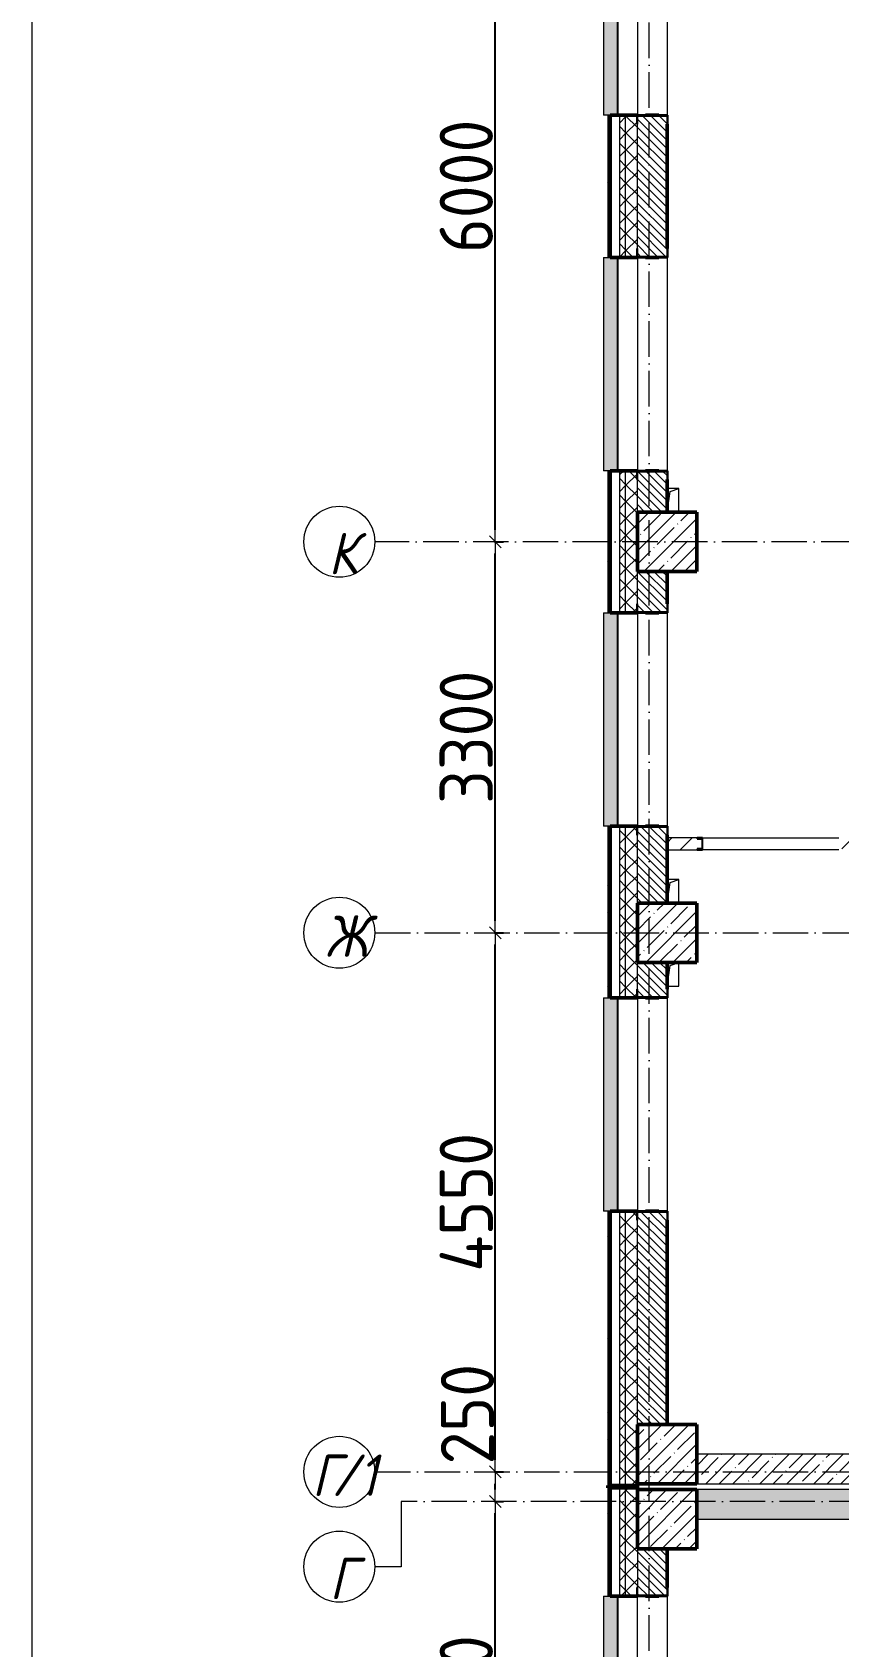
# Model space of a CAD drawing. Header units: millimetres. Extents: x -12989 to 629078, y -109036 to 555275.
# Drawn here: x 35697 to 42510, y 71869 to 85495 of the extents above; entities that cross this region are included whole.
import ezdxf

# ---------------------------------------------------------------- set-up
doc = ezdxf.new("R2010")
doc.units = ezdxf.units.MM
doc.linetypes.add('50_200_ШТРИХ_1Т_ш5_п1_п1_', pattern=[700, 500, -100, 0, -100])
for name, color, linetype, lineweight in [('A-____-____-DIMS', 7, 'Continuous', 9), ('A-GENM-____-MCUT', 7, 'Continuous', 25), ('A-GENM-____-OTLN', 7, 'Continuous', 9), ('A-GENM-____-OTLN-1', 7, 'Continuous', 25), ('A-GLAZ-____-OTLN', 7, 'Continuous', 9), ('A-WALL-____-MCUT-1', 7, 'Continuous', 9), ('A-WALL-____-MCUT-2', 7, 'Continuous', 50), ('A-WALL-____-MCUT-3', 7, 'Continuous', 9), ('A-WALL-____-OTLN', 7, 'Continuous', 9), ('A-WALL-____-PATT-1', 7, 'Continuous', 9), ('A-WALL-FNSH-MCUT-1', 7, 'Continuous', 9), ('I-WALL-____-OTLN', 7, 'Continuous', 9), ('S-COLS-____-MCUT', 7, 'Continuous', 50), ('S-COLS-____-OTLN', 7, 'Continuous', 9), ('S-GRID-____-IDEN', 7, 'Continuous', 9), ('S-GRID-____-OTLN', 7, 'Continuous', 9), ('S-GRID-____-OTLN-1', 7, '50_200_ШТРИХ_1Т_ш5_п1_п1_', 9)]:
    doc.layers.add(name, color=color, linetype=linetype, lineweight=lineweight)
doc.layers.add('A-GLAZ-____-OTLN-1', color=7, linetype='Continuous', lineweight=9, true_color=0xc0c0c0)
doc.styles.add('ISOCPEUR_I', font='isocpeui.ttf', dxfattribs={"width": 0.9, "height": 2.5})
doc.styles.add('СПДС', font='isocpeur.ttf', dxfattribs={"width": 0.9})
doc.dimstyles.new('Размера А3', dxfattribs={"dimtxt": 200, "dimasz": 100, "dimexe": 70, "dimexo": 100, "dimgap": 20, "dimtad": 1, "dimdec": 0, "dimrnd": 10, "dimzin": 0, "dimdsep": 46, "dimtxsty": 'СПДС', "dimblk": 'ARROWHEAD_6', "dimcen": 1, "dimclrd": 256, "dimclre": 256, "dimclrt": 256, "dimazin": 0, "dimtfac": 1, "dimtdec": 0, "dimtmove": 2, "dimatfit": 3, "dimfxl": 1, "dimtolj": 1, "dimtzin": 0, "dimarcsym": 0})
pattern_1 = [(135, (43259.71, 63713.66), (-35.35534, -35.35534), [])]
pattern_2 = [(45, (43259.71, 63713.66), (-70.71068, 70.71068), []), (135, (43259.71, 63713.66), (-70.71068, -70.71068), [])]
pattern_3 = [(45, (43259.71, 63713.66), (-114.0493, 114.0493), []), (45, (43373.76, 63713.66), (-114.0493, 114.0493), [201.612, -40.322, 3.353, -36.97])]
pattern_4 = [(45, (43259.71, 63713.66), (-85.5366, 85.5366), []), (45, (43316.74, 63713.66), (-85.5366, 85.5366), [])]

# ---------------------------------------------------------------- blocks, each defined once
blk = doc.blocks.new('BSC_Колонна _Прямоугольная - 500х500-V42-АР1_План отверстий 2 этажа в осях 1-64_А-ГГ')
at = {"layer": 'S-COLS-____-OTLN'}
h = blk.add_hatch(dxfattribs=at)
h.set_pattern_fill('FP_71', color=256, style=0, pattern_type=2)
h.set_pattern_definition([(45, (2200, -9781.04), (-114.0493, 114.0493), []), (45, (2314.05, -9781.04), (-114.0493, 114.0493), [201.612, -40.322, 3.353, -36.97])])
h.paths.add_polyline_path([(-250, -250), (250, -250), (250, 250), (-250, 250)], flags=0)
at = {"layer": 'S-COLS-____-MCUT'}
for p, q in [((250, 250), (-250, 250)), ((-250, 250), (-250, -250)), ((250, -250), (250, 250)), ((-250, -250), (250, -250))]:
    blk.add_line(p, q, dxfattribs=at)
blk = doc.blocks.new('BSC_Колонна _Прямоугольная - 500х500-V45-АР1_План отверстий 2 этажа в осях 1-64_А-ГГ')
at = {"layer": 'S-COLS-____-OTLN'}
h = blk.add_hatch(dxfattribs=at)
h.set_pattern_fill('FP_74', color=256, style=0, pattern_type=2)
h.set_pattern_definition([(45, (2200, -17481.04), (-114.0493, 114.0493), []), (45, (2314.05, -17481.04), (-114.0493, 114.0493), [201.612, -40.322, 3.353, -36.97])])
h.paths.add_polyline_path([(-250, -250), (250, -250), (250, 250), (-250, 250)], flags=0)
at = {"layer": 'S-COLS-____-MCUT'}
for p, q in [((250, 250), (-250, 250)), ((-250, 250), (-250, -250)), ((250, -250), (250, 250)), ((-250, -250), (250, -250))]:
    blk.add_line(p, q, dxfattribs=at)
blk = doc.blocks.new('BSC_Колонна _Прямоугольная - 500х500-V100-АР1_План отверстий 2 этажа в осях 1-64_А-ГГ')
at = {"layer": 'S-COLS-____-OTLN'}
h = blk.add_hatch(dxfattribs=at)
h.set_pattern_fill('FP_129', color=256, style=0, pattern_type=2)
h.set_pattern_definition([(45, (2200, -14181.04), (-114.0493, 114.0493), []), (45, (2314.05, -14181.04), (-114.0493, 114.0493), [201.612, -40.322, 3.353, -36.97])])
h.paths.add_polyline_path([(-250, -250), (250, -250), (250, 250), (-250, 250)], flags=0)
at = {"layer": 'S-COLS-____-MCUT'}
for p, q in [((250, 250), (-250, 250)), ((-250, 250), (-250, -250)), ((250, -250), (250, 250)), ((-250, -250), (250, -250))]:
    blk.add_line(p, q, dxfattribs=at)
blk = doc.blocks.new('BSC_Колонна _Прямоугольная - 500х500-V137-АР1_План отверстий 2 этажа в осях 1-64_А-ГГ')
at = {"layer": 'S-COLS-____-OTLN'}
h = blk.add_hatch(dxfattribs=at)
h.set_pattern_fill('FP_167', color=256, style=0, pattern_type=2)
h.set_pattern_definition([(45, (2200, -9231.04), (-114.0493, 114.0493), []), (45, (2314.05, -9231.04), (-114.0493, 114.0493), [201.612, -40.322, 3.353, -36.97])])
h.paths.add_polyline_path([(-250, -250), (250, -250), (250, 250), (-250, 250), (-250, 105)], flags=0)
at = {"layer": 'S-COLS-____-MCUT'}
for p, q in [((250, 250), (-250, 250)), ((-250, 250), (-250, -250)), ((250, -250), (250, 250)), ((-250, -250), (250, -250))]:
    blk.add_line(p, q, dxfattribs=at)
blk = doc.blocks.new('Фахверк_СКБ_Уголок - 250_2700-27497298-АР1_План отверстий 2 этажа в осях 1-64_А-ГГ')
at = {"layer": 'A-GENM-____-MCUT'}
for p, q in [((200, 181), (125, 181)), ((125, 181), (125, 106)), ((131, 106), (131, 175)), ((131, 175), (200, 175)), ((200, 175), (200, 181)), ((125, 106), (131, 106)), ((131, -6), (125, -6)), ((125, -6), (125, -81)), ((125, -81), (200, -81)), ((131, -75), (131, -6)), ((200, -75), (131, -75)), ((200, -81), (200, -75))]:
    blk.add_line(p, q, dxfattribs=at)
blk = doc.blocks.new('154_Стойка_СКБ_Швеллер - СМ-2180_100-28318692-АР1_План отверстий 2 этажа в осях 1-64_А-ГГ')
at = {"layer": 'A-GENM-____-MCUT'}
for p, q in [((171, 50), (125, 50)), ((125, 50), (125, -50)), ((129.5, 42.4), (171, 42.4)), ((129.5, -42.4), (129.5, 42.4)), ((171, 42.4), (171, 50)), ((125, -50), (171, -50)), ((171, -42.4), (129.5, -42.4)), ((171, -50), (171, -42.4))]:
    blk.add_line(p, q, dxfattribs=at)
blk = doc.blocks.new('Стены 5 - Стены 4-30145060-АР1_План отверстий 2 этажа в осях 1-64_А-ГГ')
at = {"layer": 'A-WALL-____-MCUT-2'}
for p, q in [((-1844, 41030), (-1844, 41010)), ((-1594, 41030), (-1844, 41030)), ((-1594, 41010), (-1594, 41030)), ((-1844, 41010), (-1594, 41010))]:
    blk.add_line(p, q, dxfattribs=at)
blk = doc.blocks.new('AR_Отверстие прямоугольное _в плите_ - AR_Отверстие прямоугольное _в плите_-V158-АР1_План отверстий 2 этажа в осях 1-64_А-ГГ')
at = {"layer": 'A-GENM-____-OTLN'}
for p, q in [((50, 100), (-50, 100)), ((-50, -100), (-25, 75)), ((-25, 75), (50, 100)), ((50, -100), (50, 100))]:
    blk.add_line(p, q, dxfattribs=at)
blk = doc.blocks.new('AR_Отверстие прямоугольное _в плите_ - AR_Отверстие прямоугольное _в плите_-30510733-АР1_План отверстий 2 этажа в осях 1-64_А-ГГ')
at = {"layer": 'A-GENM-____-OTLN'}
for p, q in [((-50, -100), (-25, 75)), ((-25, 75), (50, 100)), ((50, -100), (50, 100)), ((-50, -100), (50, -100))]:
    blk.add_line(p, q, dxfattribs=at)
blk = doc.blocks.new('Отлив_СКБ - Отлив витража_120_НВФ-31885689-АР1_План отверстий 2 этажа в осях 1-64_А-ГГ')
at = {"layer": 'A-GLAZ-____-OTLN-1'}
for points in [[(1800, 2), (1800, 120), (0, 120), (0, 2), (1103, 2)], [(1103, 0), (1800, 0), (1800, 2), (0, 2), (0, 0)]]:
    blk.add_hatch(color=256, dxfattribs=at).paths.add_polyline_path(points, flags=0)
at = {"layer": 'A-GLAZ-____-OTLN'}
for p, q in [((0, 83), (0, 120)), ((1800, 120), (0, 120)), ((0, 2), (1800, 2)), ((1800, 120), (1800, 83)), ((1800, 0), (0, 0))]:
    blk.add_line(p, q, dxfattribs=at)
blk = doc.blocks.new('Ось сетки - Круг_Ø6_00__ISO-2_5_0_9K_-25732049-АР1_План отверстий 2 этажа в осях 1-64_А-ГГ')
at = {"layer": 'S-GRID-____-IDEN'}
blk.add_circle((0, 0), 3, dxfattribs=at)
blk = doc.blocks.new('ARROWHEAD_6')
at = {"color": 0, "linetype": 'Continuous'}
for p, q in [((0, 0), (-1, 0)), ((-0.5, -0.5), (0.5, 0.5))]:
    blk.add_line(p, q, dxfattribs=at)
blk = doc.blocks.new('*D2642')
at = {"layer": 'A-____-____-DIMS', "lineweight": -2, "transparency": 16777216}
for p, q in [((-19249, 468397), (-19173, 468397)), ((-19243, 465097), (-19243, 468297)), ((-19249, 464997), (-19173, 464997))]:
    blk.add_line(p, q, dxfattribs=at)
at = {"layer": 'Defpoints', "color": 0, "transparency": 16777216}
for p in [(-19349, 468397), (-19243, 468397), (-19349, 464997)]:
    blk.add_point(p, dxfattribs=at)
at = {"layer": 'A-____-____-DIMS', "lineweight": -2, "transparency": 16777216, "xscale": 100, "yscale": 100, "zscale": 100}
for p, rotation in [((-19243, 468397), 90), ((-19243, 464997), 270)]:
    blk.add_blockref('ARROWHEAD_6', p, dxfattribs=dict(at, rotation=rotation))
at = {"layer": 'A-____-____-DIMS', "transparency": 16777216, "insert": (-19488, 466697), "char_height": 450, "attachment_point": 5, "rotation": 90, "style": 'СПДС'}
blk.add_mtext('\\A1;3400', dxfattribs=at)
blk = doc.blocks.new('*D2643')
at = {"layer": 'A-____-____-DIMS', "lineweight": -2, "transparency": 16777216}
for p, q in [((-19249, 468647), (-19173, 468647)), ((-19243, 468497), (-19243, 468547)), ((-19249, 468397), (-19173, 468397))]:
    blk.add_line(p, q, dxfattribs=at)
at = {"layer": 'Defpoints', "color": 0, "transparency": 16777216}
for p in [(-19349, 468647), (-19243, 468647), (-19349, 468397)]:
    blk.add_point(p, dxfattribs=at)
at = {"layer": 'A-____-____-DIMS', "lineweight": -2, "transparency": 16777216, "xscale": 100, "yscale": 100, "zscale": 100}
for p, rotation in [((-19243, 468647), 90), ((-19243, 468397), 270)]:
    blk.add_blockref('ARROWHEAD_6', p, dxfattribs=dict(at, rotation=rotation))
at = {"layer": 'A-____-____-DIMS', "transparency": 16777216, "insert": (-19703, 468709), "char_height": 450, "attachment_point": 1, "rotation": 90, "line_spacing_factor": 1.149209, "style": 'СПДС'}
blk.add_mtext('\\A1;250', dxfattribs=at)
blk = doc.blocks.new('*D2644')
at = {"layer": 'A-____-____-DIMS', "lineweight": -2, "transparency": 16777216}
for p, q in [((-19249, 473197), (-19173, 473197)), ((-19243, 468747), (-19243, 473097)), ((-19249, 468647), (-19173, 468647))]:
    blk.add_line(p, q, dxfattribs=at)
at = {"layer": 'Defpoints', "color": 0, "transparency": 16777216}
for p in [(-19349, 473197), (-19243, 473197), (-19349, 468647)]:
    blk.add_point(p, dxfattribs=at)
at = {"layer": 'A-____-____-DIMS', "lineweight": -2, "transparency": 16777216, "xscale": 100, "yscale": 100, "zscale": 100}
for p, rotation in [((-19243, 473197), 90), ((-19243, 468647), 270)]:
    blk.add_blockref('ARROWHEAD_6', p, dxfattribs=dict(at, rotation=rotation))
at = {"layer": 'A-____-____-DIMS', "transparency": 16777216, "insert": (-19488, 470922), "char_height": 450, "attachment_point": 5, "rotation": 90, "style": 'СПДС'}
blk.add_mtext('\\A1;4550', dxfattribs=at)
blk = doc.blocks.new('*D2645')
at = {"layer": 'A-____-____-DIMS', "lineweight": -2, "transparency": 16777216}
for p, q in [((-19249, 476497), (-19173, 476497)), ((-19243, 473297), (-19243, 476397)), ((-19249, 473197), (-19173, 473197))]:
    blk.add_line(p, q, dxfattribs=at)
at = {"layer": 'Defpoints', "color": 0, "transparency": 16777216}
for p in [(-19349, 476497), (-19243, 476497), (-19349, 473197)]:
    blk.add_point(p, dxfattribs=at)
at = {"layer": 'A-____-____-DIMS', "lineweight": -2, "transparency": 16777216, "xscale": 100, "yscale": 100, "zscale": 100}
for p, rotation in [((-19243, 476497), 90), ((-19243, 473197), 270)]:
    blk.add_blockref('ARROWHEAD_6', p, dxfattribs=dict(at, rotation=rotation))
at = {"layer": 'A-____-____-DIMS', "transparency": 16777216, "insert": (-19488, 474847), "char_height": 450, "attachment_point": 5, "rotation": 90, "style": 'СПДС'}
blk.add_mtext('\\A1;3300', dxfattribs=at)
blk = doc.blocks.new('*D2646')
at = {"layer": 'A-____-____-DIMS', "lineweight": -2, "transparency": 16777216}
for p, q in [((-19249, 482497), (-19173, 482497)), ((-19243, 476597), (-19243, 482397)), ((-19249, 476497), (-19173, 476497))]:
    blk.add_line(p, q, dxfattribs=at)
at = {"layer": 'Defpoints', "color": 0, "transparency": 16777216}
for p in [(-19349, 482497), (-19243, 482497), (-19349, 476497)]:
    blk.add_point(p, dxfattribs=at)
at = {"layer": 'A-____-____-DIMS', "lineweight": -2, "transparency": 16777216, "xscale": 100, "yscale": 100, "zscale": 100}
for p, rotation in [((-19243, 482497), 90), ((-19243, 476497), 270)]:
    blk.add_blockref('ARROWHEAD_6', p, dxfattribs=dict(at, rotation=rotation))
at = {"layer": 'A-____-____-DIMS', "transparency": 16777216, "insert": (-19488, 479497), "char_height": 450, "attachment_point": 5, "rotation": 90, "style": 'СПДС'}
blk.add_mtext('\\A1;6000', dxfattribs=at)
blk = doc.blocks.new('2этаж')
at = {"layer": 'S-GRID-____-OTLN-1', "color": 251, "ltscale": 0.6, "true_color": 0x636466}
for p, q in [((-17941.7, 454533.3), (-17941.7, 508896.9)), ((11116.1, 476497), (-20260.4, 476497)), ((-20260.4, 473197), (11116.1, 473197)), ((-20260.4, 468647), (8278.9, 468647)), ((88482.7, 468397), (-20037.2, 468397))]:
    blk.add_line(p, q, dxfattribs=at)
at = {"layer": 'S-GRID-____-IDEN', "char_height": 350, "attachment_point": 1, "style": 'ISOCPEUR_I'}
for s, insert, width in [('\\fISOCPEUR|b0|i1|c204|p34|;\\W.9;К', (-20653.3, 476573.1), 223.671), ('\\fISOCPEUR|b0|i1|c204|p34|;\\W.9;Ж', (-20682.3, 473343.6), 281.392), ('\\fISOCPEUR|b0|i1|c204|p34|;\\W.9;Г', (-20792.1, 468793.6), 202.025), ('/1', (-20625.4, 468793.6), 346.329), ('\\fISOCPEUR|b0|i1|c204|p34|;\\W.9;Г', (-20644.3, 467922.7), 202.025)]:
    blk.add_mtext(s, dxfattribs=dict(at, insert=insert, width=width))
at = {"layer": 'A-____-____-DIMS'}
for base, p1, p2, picture, middle in [((-19243.1, 482497), (-19349.1, 476497), (-19349.1, 482497), '*D2646', (-19488.1, 479497)), ((-19243.1, 476497), (-19349.1, 473197), (-19349.1, 476497), '*D2645', (-19488.1, 474847)), ((-19243.1, 473197), (-19349.1, 468647), (-19349.1, 473197), '*D2644', (-19488.1, 470922)), ((-19243.1, 468397), (-19349.1, 464997), (-19349.1, 468397), '*D2642', (-19488.1, 466697))]:
    dim = blk.add_linear_dim(base=base, p1=p1, p2=p2, angle=90, dimstyle='Размера А3', override={"dimtxt": 450}, dxfattribs=at)
    dim.commit()
    dim.dimension.update_dxf_attribs({"geometry": picture, "text_midpoint": middle})
dim = blk.add_linear_dim(base=(-19243.1, 468647), p1=(-19349.1, 468397), p2=(-19349.1, 468647), angle=90, dimstyle='Размера А3', override={"dimtxt": 450}, dxfattribs=at)
dim.commit()
dim.dimension.update_dxf_attribs({"geometry": '*D2643', "text_midpoint": (-19403, 469093.8), "dimtype": 160, "text_rotation": 90})

msp = doc.modelspace()

# ---------------------------------------------------------------- hatches: boundary and pattern name
at = {"layer": 'A-WALL-____-PATT-1'}
h = msp.add_hatch(dxfattribs=at)
h.set_pattern_fill('FP_3', color=256, style=0, pattern_type=2)
h.set_pattern_definition(pattern_4)
h.paths.add_polyline_path([(40559.7115, 73229.7006), (40579.7115, 73229.7006), (40579.7115, 75544.7006), (40559.7115, 75544.7006), (40559.7115, 74769.4952)], flags=0)
h.paths.add_polyline_path([(40579.7115, 77344.7006), (40579.7115, 78794.7006), (40559.7115, 78794.7006), (40559.7115, 77344.7006)], flags=0)
h.paths.add_polyline_path([(40579.7115, 80594.7006), (40579.7115, 81794.7006), (40559.7115, 81794.7006), (40559.7115, 80594.7006)], flags=0)
h.paths.add_polyline_path([(40559.7115, 83594.7006), (40579.7115, 83594.7006), (40579.7115, 84794.7006), (40559.7115, 84794.7006)], flags=0)
h.paths.add_polyline_path([(40579.7115, 86594.7006), (40579.7115, 87794.7006), (40559.7115, 87794.7006), (40559.7115, 86594.7006)], flags=0)
h.paths.add_polyline_path([(40579.7115, 89594.7006), (40579.7115, 90519.7006), (40559.7115, 90519.7006), (40559.7115, 89594.7006)], flags=0)
h = msp.add_hatch(dxfattribs=at)
h.set_pattern_fill('FP_1', color=256, style=0, pattern_type=2)
h.set_pattern_definition(pattern_2)
h.paths.add_polyline_path([(40709.7115, 73229.7006), (40709.7115, 75544.7006), (40659.7115, 75544.7006), (40659.7115, 73229.7006)], flags=0)
h.paths.add_polyline_path([(40709.7115, 77344.7006), (40709.7115, 78794.7006), (40659.7115, 78794.7006), (40659.7115, 77344.7006)], flags=0)
h.paths.add_polyline_path([(40709.7115, 80594.7006), (40709.7115, 81794.7006), (40659.7115, 81794.7006), (40659.7115, 80594.7006)], flags=0)
h.paths.add_polyline_path([(40659.7115, 83594.7006), (40709.7115, 83594.7006), (40709.7115, 84794.7006), (40659.7115, 84794.7006)], flags=0)
h.paths.add_polyline_path([(40709.7115, 86594.7006), (40709.7115, 87794.7006), (40659.7115, 87794.7006), (40659.7115, 86594.7006)], flags=0)
h.paths.add_polyline_path([(40709.7115, 89594.7006), (40709.7115, 90444.7006), (40659.7115, 90444.7006), (40659.7115, 89594.7006)], flags=0)
h = msp.add_hatch(dxfattribs=at)
h.set_pattern_fill('FP_1', color=256, style=0, pattern_type=2)
h.set_pattern_definition(pattern_2)
h.paths.add_polyline_path([(40709.7115, 73229.7006), (40809.7115, 73229.7006), (40809.7115, 75469.7006), (40803.7115, 75469.7006), (40803.7115, 75544.7006), (40709.7115, 75544.7006), (40709.7115, 73244.7006)], flags=0)
h.paths.add_polyline_path([(40803.7115, 77344.7006), (40803.7115, 77419.7006), (40809.7115, 77419.7006), (40809.7115, 78719.7006), (40803.7115, 78719.7006), (40803.7115, 78794.7006), (40709.7115, 78794.7006), (40709.7115, 77344.7006)], flags=0)
h.paths.add_polyline_path([(40803.7115, 80594.7006), (40803.7115, 80669.7006), (40809.7115, 80669.7006), (40809.7115, 81719.7006), (40803.7115, 81719.7006), (40803.7115, 81794.7006), (40709.7115, 81794.7006), (40709.7115, 80594.7006)], flags=0)
h.paths.add_polyline_path([(40709.7115, 83594.7006), (40803.7115, 83594.7006), (40803.7115, 83669.7006), (40809.7115, 83669.7006), (40809.7115, 84719.7006), (40803.7115, 84719.7006), (40803.7115, 84794.7006), (40709.7115, 84794.7006), (40709.7115, 83600.7006)], flags=0)
h.paths.add_polyline_path([(40803.7115, 86594.7006), (40803.7115, 86669.7006), (40809.7115, 86669.7006), (40809.7115, 87719.7006), (40803.7115, 87719.7006), (40803.7115, 87794.7006), (40709.7115, 87794.7006), (40709.7115, 86594.7006)], flags=0)
h.paths.add_polyline_path([(40709.7115, 89594.7006), (40803.7115, 89594.7006), (40803.7115, 89669.7006), (40809.7115, 89669.7006), (40809.7115, 90444.7006), (40709.7115, 90444.7006), (40709.7115, 89600.7006)], flags=0)
h = msp.add_hatch(dxfattribs=at)
h.set_pattern_fill('FP_6', color=256, style=0, pattern_type=2)
h.set_pattern_definition(pattern_1)
h.paths.add_polyline_path([(40809.7115, 81444.7006), (41059.7115, 81444.7006), (41059.7115, 81788.7006), (40990.7115, 81788.7006), (40990.7115, 81794.7006), (40878.7115, 81794.7006), (40878.7115, 81788.7006), (40809.7115, 81788.7006), (40809.7115, 81649.4471)], flags=0)
h.paths.add_polyline_path([(40990.7115, 83594.7006), (40990.7115, 83600.7006), (41059.7115, 83600.7006), (41059.7115, 84788.7006), (40990.7115, 84788.7006), (40990.7115, 84794.7006), (40878.7115, 84794.7006), (40878.7115, 84788.7006), (40809.7115, 84788.7006), (40809.7115, 83600.7006), (40878.7115, 83600.7006), (40878.7115, 83594.7006)], flags=0)
h.paths.add_polyline_path([(40990.7115, 86594.7006), (40990.7115, 86600.7006), (41059.7115, 86600.7006), (41059.7115, 86944.7006), (40809.7115, 86944.7006), (40809.7115, 86600.7006), (40878.7115, 86600.7006), (40878.7115, 86594.7006)], flags=0)
h = msp.add_hatch(dxfattribs=at)
h.set_pattern_fill('FP_6', color=256, style=0, pattern_type=2)
h.set_pattern_definition(pattern_1)
h.paths.add_polyline_path([(40809.7115, 78144.7006), (41059.7115, 78144.7006), (41059.7115, 78788.7006), (40990.7115, 78788.7006), (40990.7115, 78794.7006), (40878.7115, 78794.7006), (40878.7115, 78788.7006), (40809.7115, 78788.7006), (40809.7115, 78209.4711)], flags=0)
h.paths.add_polyline_path([(40990.7115, 80594.7006), (40990.7115, 80600.7006), (41059.7115, 80600.7006), (41059.7115, 80944.7006), (40809.7115, 80944.7006), (40809.7115, 80600.7006), (40878.7115, 80600.7006), (40878.7115, 80594.7006)], flags=0)
h = msp.add_hatch(dxfattribs=at)
h.set_pattern_fill('FP_4', color=256, style=0, pattern_type=2)
h.set_pattern_definition([(45, (43259.71, 63713.66), (-84.8528, 84.8528), [])])
h.paths.add_polyline_path([(48059.7115, 78594.7006), (48059.7115, 78694.7006), (45159.7115, 78694.7006), (45159.7115, 78594.7006), (46780.9505, 78594.7006)], flags=0)
h.paths.add_polyline_path([(45109.7115, 78594.7006), (45109.7115, 78597.7006), (45156.7115, 78597.7006), (45156.7115, 78691.7006), (45109.7115, 78691.7006), (45109.7115, 78694.7006), (42555.7115, 78693.8718), (42555.7115, 78687.1006), (42514.2115, 78687.1006), (42514.2115, 78602.3006), (42555.7115, 78602.3006), (42555.7115, 78594.7006), (43246.0219, 78594.7006)], flags=0)
h.paths.add_polyline_path([(41059.7115, 78594.7006), (41313.7115, 78594.7006), (41313.7115, 78602.3006), (41355.2115, 78602.3006), (41355.2115, 78687.1006), (41313.7115, 78687.1006), (41313.7115, 78694.7006), (41059.7115, 78694.7006), (41059.7115, 78602.3006)], flags=0)
h = msp.add_hatch(dxfattribs=at)
h.set_pattern_fill('FP_6', color=256, style=0, pattern_type=2)
h.set_pattern_definition(pattern_1)
h.paths.add_polyline_path([(40809.7115, 73744.7006), (41059.7115, 73744.7006), (41058.8781, 75538.7006), (40990.7115, 75538.7006), (40990.7115, 75544.7006), (40878.7115, 75544.7006), (40878.7115, 75538.7006), (40809.7115, 75538.7006), (40809.7115, 74769.4952)], flags=0)
h.paths.add_polyline_path([(40990.7115, 77344.7006), (40990.7115, 77350.7006), (41059.7115, 77350.7006), (41059.7115, 77644.7006), (40809.7115, 77644.7006), (40809.7115, 77350.7006), (40878.7115, 77350.7006), (40878.7115, 77344.7006)], flags=0)
h = msp.add_hatch(dxfattribs=at)
h.set_pattern_fill('FP_25', color=256, style=0, pattern_type=2)
h.set_pattern_definition(pattern_3)
h.paths.add_polyline_path([(47664.6826, 73244.7006), (48359.7115, 73244.7006), (48359.7115, 73494.7006), (41309.7115, 73494.7006), (41309.7115, 73244.7006), (46780.9505, 73244.7006)], flags=0)
h = msp.add_hatch(dxfattribs=at)
h.set_pattern_fill('FP_3', color=256, style=0, pattern_type=2)
h.set_pattern_definition(pattern_4)
h.paths.add_polyline_path([(40559.7115, 61544.7006), (40579.7115, 61544.7006), (40579.7115, 65944.7006), (40559.7115, 65944.7006), (40559.7115, 64449.5672)], flags=0)
h.paths.add_polyline_path([(40559.7115, 67744.7006), (40579.7115, 67744.7006), (40579.7115, 70494.7006), (40559.7115, 70494.7006), (40559.7115, 67889.5432)], flags=0)
h.paths.add_polyline_path([(40579.7115, 72294.7006), (40579.7115, 73209.7006), (40559.7115, 73209.7006), (40559.7115, 72294.7006)], flags=0)
h = msp.add_hatch(dxfattribs=at)
h.set_pattern_fill('FP_1', color=256, style=0, pattern_type=2)
h.set_pattern_definition(pattern_2)
h.paths.add_polyline_path([(40659.7115, 61644.7006), (40709.7115, 61644.7006), (40709.7115, 65944.7006), (40659.7115, 65944.7006), (40659.7115, 64449.5672)], flags=0)
h.paths.add_polyline_path([(40709.7115, 67744.7006), (40709.7115, 70494.7006), (40659.7115, 70494.7006), (40659.7115, 67744.7006)], flags=0)
h.paths.add_polyline_path([(40709.7115, 72294.7006), (40709.7115, 73229.7006), (40659.7115, 73229.7006), (40659.7115, 72294.7006)], flags=0)
h = msp.add_hatch(dxfattribs=at)
h.set_pattern_fill('FP_1', color=256, style=0, pattern_type=2)
h.set_pattern_definition(pattern_2)
h.paths.add_polyline_path([(40709.7115, 61694.7006), (40809.7115, 61694.7006), (40809.7115, 65944.7006), (40709.7115, 65944.7006), (40709.7115, 64449.5672)], flags=0)
h.paths.add_polyline_path([(40809.7115, 67744.7006), (40809.7115, 70419.7006), (40803.7115, 70419.7006), (40803.7115, 70494.7006), (40709.7115, 70494.7006), (40709.7115, 67744.7006)], flags=0)
h.paths.add_polyline_path([(40803.7115, 72294.7006), (40803.7115, 72369.7006), (40809.7115, 72369.7006), (40809.7115, 73229.7006), (40709.7115, 73229.7006), (40709.7115, 72294.7006)], flags=0)
h = msp.add_hatch(dxfattribs=at)
h.set_pattern_fill('FP_25', color=256, style=0, pattern_type=2)
h.set_pattern_definition(pattern_3)
h.paths.add_polyline_path([(65909.7115, 72944.7006), (66809.7115, 72944.7006), (66809.7115, 73194.7006), (65909.7115, 73194.7006)], flags=0)
h.paths.add_polyline_path([(63809.7115, 72944.7006), (63809.7115, 73194.7006), (56159.7115, 73194.7006), (56159.7115, 72944.7006), (60920.6648, 72944.7006)], flags=0)
h.paths.add_polyline_path([(54059.7115, 72944.7006), (54059.7115, 73194.7006), (52859.7115, 73194.7006), (52859.7115, 72944.7006), (53850.8076, 72944.7006)], flags=0)
h.paths.add_polyline_path([(48548.4147, 72944.7006), (48859.7115, 72944.7006), (48859.7115, 73194.7006), (41309.7115, 73194.7006), (41309.7115, 72944.7006), (46780.9505, 72944.7006)], flags=0)
h = msp.add_hatch(dxfattribs=at)
h.set_pattern_fill('FP_6', color=256, style=0, pattern_type=2)
h.set_pattern_definition(pattern_1)
h.paths.add_polyline_path([(40809.7115, 70044.7006), (41059.7115, 70044.7006), (41059.7115, 70488.7006), (40990.7115, 70488.7006), (40990.7115, 70494.7006), (40878.7115, 70494.7006), (40878.7115, 70488.7006), (40809.7115, 70488.7006), (40809.7115, 70419.7006)], flags=0)
h.paths.add_polyline_path([(40878.7115, 72294.7006), (40990.7115, 72294.7006), (40990.7115, 72300.7006), (41059.7115, 72300.7006), (41059.7115, 72694.7006), (40809.7115, 72694.7006), (40809.7115, 72300.7006), (40878.7115, 72300.7006)], flags=0)

# ---------------------------------------------------------------- linework, layer by layer
at = {"color": 1, "lineweight": 0}
msp.add_lwpolyline([(35696.9246, 156516.3825), (148932.9246, 156516.3825), (148932.9246, 57688.3825), (35696.9246, 57688.3825)], close=True, dxfattribs=at)
at = {"layer": 'A-WALL-____-MCUT-1'}
for p, q in [((48359.7115, 73494.7006), (41309.7115, 73494.7006)), ((41309.7115, 73244.7006), (48359.7115, 73244.7006)), ((48859.7115, 73194.7006), (41309.7115, 73194.7006)), ((41309.7115, 72944.7006), (48859.7115, 72944.7006))]:
    msp.add_line(p, q, dxfattribs=at)
at = {"layer": 'A-WALL-____-MCUT-2'}
for p, q in [((40803.7115, 84794.7006), (40579.7115, 84794.7006)), ((40579.7115, 84794.7006), (40579.7115, 83594.7006)), ((40990.7115, 84794.7006), (40878.7115, 84794.7006)), ((41059.7115, 83669.7006), (41059.7115, 84719.7006)), ((40579.7115, 83594.7006), (40803.7115, 83594.7006)), ((40878.7115, 83594.7006), (40990.7115, 83594.7006)), ((40803.7115, 81794.7006), (40579.7115, 81794.7006)), ((40579.7115, 81794.7006), (40579.7115, 80594.7006)), ((40990.7115, 81794.7006), (40878.7115, 81794.7006)), ((41059.7115, 81444.7006), (41059.7115, 81719.7006)), ((41059.7115, 80669.7006), (41059.7115, 80944.7006)), ((40579.7115, 80594.7006), (40803.7115, 80594.7006)), ((40878.7115, 80594.7006), (40990.7115, 80594.7006)), ((40803.7115, 78794.7006), (40579.7115, 78794.7006)), ((40579.7115, 78794.7006), (40579.7115, 77344.7006)), ((40990.7115, 78794.7006), (40878.7115, 78794.7006)), ((41059.7115, 78144.7006), (41059.7115, 78719.7006)), ((41059.7115, 77419.7006), (41059.7115, 77644.7006)), ((40579.7115, 77344.7006), (40803.7115, 77344.7006)), ((40878.7115, 77344.7006), (40990.7115, 77344.7006)), ((40803.7115, 75544.7006), (40579.7115, 75544.7006)), ((40579.7115, 75544.7006), (40579.7115, 72294.7006)), ((40990.7115, 75544.7006), (40878.7115, 75544.7006)), ((41059.7115, 73744.7006), (41059.7115, 75469.7006)), ((40809.7115, 73194.7006), (40809.7115, 73244.7006)), ((41059.7115, 72369.7006), (41059.7115, 72694.7006)), ((40579.7115, 72294.7006), (40803.7115, 72294.7006)), ((40878.7115, 72294.7006), (40990.7115, 72294.7006))]:
    msp.add_line(p, q, dxfattribs=at)
at = {"layer": 'A-WALL-____-MCUT-3'}
for p, q in [((40659.7115, 83594.7006), (40659.7115, 84794.7006)), ((40709.7115, 83594.7006), (40709.7115, 84794.7006)), ((40809.7115, 83669.7006), (40809.7115, 84719.7006)), ((40659.7115, 80594.7006), (40659.7115, 81794.7006)), ((40709.7115, 80594.7006), (40709.7115, 81794.7006)), ((40809.7115, 81444.7006), (40809.7115, 81719.7006)), ((40809.7115, 80669.7006), (40809.7115, 80944.7006)), ((40659.7115, 77344.7006), (40659.7115, 78794.7006)), ((40709.7115, 77344.7006), (40709.7115, 78794.7006)), ((40809.7115, 78144.7006), (40809.7115, 78719.7006)), ((40809.7115, 77419.7006), (40809.7115, 77644.7006)), ((40659.7115, 72294.7006), (40659.7115, 75544.7006)), ((40709.7115, 72294.7006), (40709.7115, 75544.7006)), ((40809.7115, 73744.7006), (40809.7115, 75469.7006)), ((40809.7115, 72694.7006), (40809.7115, 72369.7006))]:
    msp.add_line(p, q, dxfattribs=at)
at = {"layer": 'A-WALL-____-OTLN'}
for p, q in [((40809.7115, 86594.7006), (40809.7115, 84794.7006)), ((41059.7115, 86594.7006), (41059.7115, 84794.7006)), ((40809.7115, 83594.7006), (40809.7115, 81794.7006)), ((41059.7115, 83594.7006), (41059.7115, 81794.7006)), ((40809.7115, 80594.7006), (40809.7115, 78794.7006)), ((41059.7115, 80594.7006), (41059.7115, 78794.7006)), ((40809.7115, 77344.7006), (40809.7115, 75544.7006)), ((41059.7115, 77344.7006), (41059.7115, 75544.7006)), ((40809.7115, 70494.7006), (40809.7115, 72294.7006)), ((41059.7115, 72294.7006), (41059.7115, 70494.7006))]:
    msp.add_line(p, q, dxfattribs=at)
at = {"layer": 'A-WALL-FNSH-MCUT-1'}
for p, q in [((40559.7115, 84794.7006), (40559.7115, 83594.7006)), ((40579.7115, 84794.7006), (40559.7115, 84794.7006)), ((40559.7115, 83594.7006), (40579.7115, 83594.7006)), ((40559.7115, 81794.7006), (40559.7115, 80594.7006)), ((40579.7115, 81794.7006), (40559.7115, 81794.7006)), ((40559.7115, 80594.7006), (40579.7115, 80594.7006)), ((40559.7115, 78794.7006), (40559.7115, 77344.7006)), ((40579.7115, 78794.7006), (40559.7115, 78794.7006)), ((41313.7115, 78694.7006), (41059.7115, 78694.7006)), ((41059.7115, 78594.7006), (41313.7115, 78594.7006)), ((40559.7115, 77344.7006), (40579.7115, 77344.7006)), ((40559.7115, 75544.7006), (40559.7115, 73229.7006)), ((40579.7115, 75544.7006), (40559.7115, 75544.7006)), ((40559.7115, 73229.7006), (40579.7115, 73229.7006)), ((40559.7115, 73209.7006), (40559.7115, 72294.7006)), ((40579.7115, 73209.7006), (40559.7115, 73209.7006)), ((40559.7115, 72294.7006), (40579.7115, 72294.7006))]:
    msp.add_line(p, q, dxfattribs=at)
at = {"layer": 'I-WALL-____-OTLN'}
for p, q in [((41359.7115, 78694.7006), (42509.7115, 78694.7006)), ((42509.7115, 78594.7006), (41359.7115, 78594.7006))]:
    msp.add_line(p, q, dxfattribs=at)
at = {"layer": 'S-GRID-____-OTLN'}
for p, q in [((38814.1474, 73094.7006), (38814.1474, 72544.3743)), ((38814.1474, 72544.3743), (38590.9413, 72544.3743))]:
    msp.add_line(p, q, dxfattribs=at)

# ---------------------------------------------------------------- block references
msp.add_blockref('2этаж', (58851.3748, -395302.2823))
at = {"layer": 'A-GENM-____-OTLN'}
for name, p in [('AR_Отверстие прямоугольное _в плите_ - AR_Отверстие прямоугольное _в плите_-V158-АР1_План отверстий 2 этажа в осях 1-64_А-ГГ', (41109.7115, 81544.7006)), ('AR_Отверстие прямоугольное _в плите_ - AR_Отверстие прямоугольное _в плите_-V158-АР1_План отверстий 2 этажа в осях 1-64_А-ГГ', (41109.7115, 78244.7006)), ('AR_Отверстие прямоугольное _в плите_ - AR_Отверстие прямоугольное _в плите_-30510733-АР1_План отверстий 2 этажа в осях 1-64_А-ГГ', (41109.7115, 77544.7006))]:
    msp.add_blockref(name, p, dxfattribs=at)
at = {"layer": 'A-GENM-____-OTLN-1'}
for name, p, rotation in [('Фахверк_СКБ_Уголок - 250_2700-27497298-АР1_План отверстий 2 этажа в осях 1-64_А-ГГ', (40884.7115, 84919.7006), 269.9999999999999), ('Фахверк_СКБ_Уголок - 250_2700-27497298-АР1_План отверстий 2 этажа в осях 1-64_А-ГГ', (40984.7115, 83469.7006), 89.99999999999991), ('Фахверк_СКБ_Уголок - 250_2700-27497298-АР1_План отверстий 2 этажа в осях 1-64_А-ГГ', (40884.7115, 81919.7006), 269.9999999999999), ('Фахверк_СКБ_Уголок - 250_2700-27497298-АР1_План отверстий 2 этажа в осях 1-64_А-ГГ', (40984.7115, 80469.7006), 89.99999999999991), ('Фахверк_СКБ_Уголок - 250_2700-27497298-АР1_План отверстий 2 этажа в осях 1-64_А-ГГ', (40884.7115, 78919.7006), 269.9999999999999), ('154_Стойка_СКБ_Швеллер - СМ-2180_100-28318692-АР1_План отверстий 2 этажа в осях 1-64_А-ГГ', (41484.7115, 78644.7006), 180), ('Фахверк_СКБ_Уголок - 250_2700-27497298-АР1_План отверстий 2 этажа в осях 1-64_А-ГГ', (40984.7115, 77219.7006), 89.99999999999991), ('Фахверк_СКБ_Уголок - 250_2700-27497298-АР1_План отверстий 2 этажа в осях 1-64_А-ГГ', (40884.7115, 75669.7006), 269.9999999999999), ('Фахверк_СКБ_Уголок - 250_2700-27497298-АР1_План отверстий 2 этажа в осях 1-64_А-ГГ', (40984.7115, 72169.7006), 89.99999999999991)]:
    msp.add_blockref(name, p, dxfattribs=dict(at, rotation=rotation))
at = {"layer": 'A-GLAZ-____-OTLN', "rotation": 90}
for p in [(40642.7115, 84794.7006), (40642.7115, 81794.7006), (40642.7115, 78794.7006), (40642.7115, 75544.7006), (40642.7115, 70494.7006)]:
    msp.add_blockref('Отлив_СКБ - Отлив витража_120_НВФ-31885689-АР1_План отверстий 2 этажа в осях 1-64_А-ГГ', p, dxfattribs=at)
at = {"layer": 'A-WALL-____-OTLN'}
msp.add_blockref('Стены 5 - Стены 4-30145060-АР1_План отверстий 2 этажа в осях 1-64_А-ГГ', (42403.2232, 32199.4586), dxfattribs=at)
at = {"layer": 'S-COLS-____-OTLN'}
for name, p in [('BSC_Колонна _Прямоугольная - 500х500-V45-АР1_План отверстий 2 этажа в осях 1-64_А-ГГ', (41059.7115, 81194.7006)), ('BSC_Колонна _Прямоугольная - 500х500-V100-АР1_План отверстий 2 этажа в осях 1-64_А-ГГ', (41059.7115, 77894.7006)), ('BSC_Колонна _Прямоугольная - 500х500-V42-АР1_План отверстий 2 этажа в осях 1-64_А-ГГ', (41059.7115, 73494.7006)), ('BSC_Колонна _Прямоугольная - 500х500-V137-АР1_План отверстий 2 этажа в осях 1-64_А-ГГ', (41059.7115, 72944.7006))]:
    msp.add_blockref(name, p, dxfattribs=at)
at = {"layer": 'S-GRID-____-IDEN', "xscale": 99.99999999999993, "yscale": 99.99999999999993, "zscale": 99.99999999999993}
for p, rotation in [((38290.9413, 81194.7006), 89.9999999999998), ((38290.9413, 77894.7006), 269.9999999999996), ((38290.9413, 73344.7006), 269.9999999999996), ((38290.9413, 72544.3743), 89.99999999999982)]:
    msp.add_blockref('Ось сетки - Круг_Ø6_00__ISO-2_5_0_9K_-25732049-АР1_План отверстий 2 этажа в осях 1-64_А-ГГ', p, dxfattribs=dict(at, rotation=rotation))

doc.saveas('drawing.dxf')
